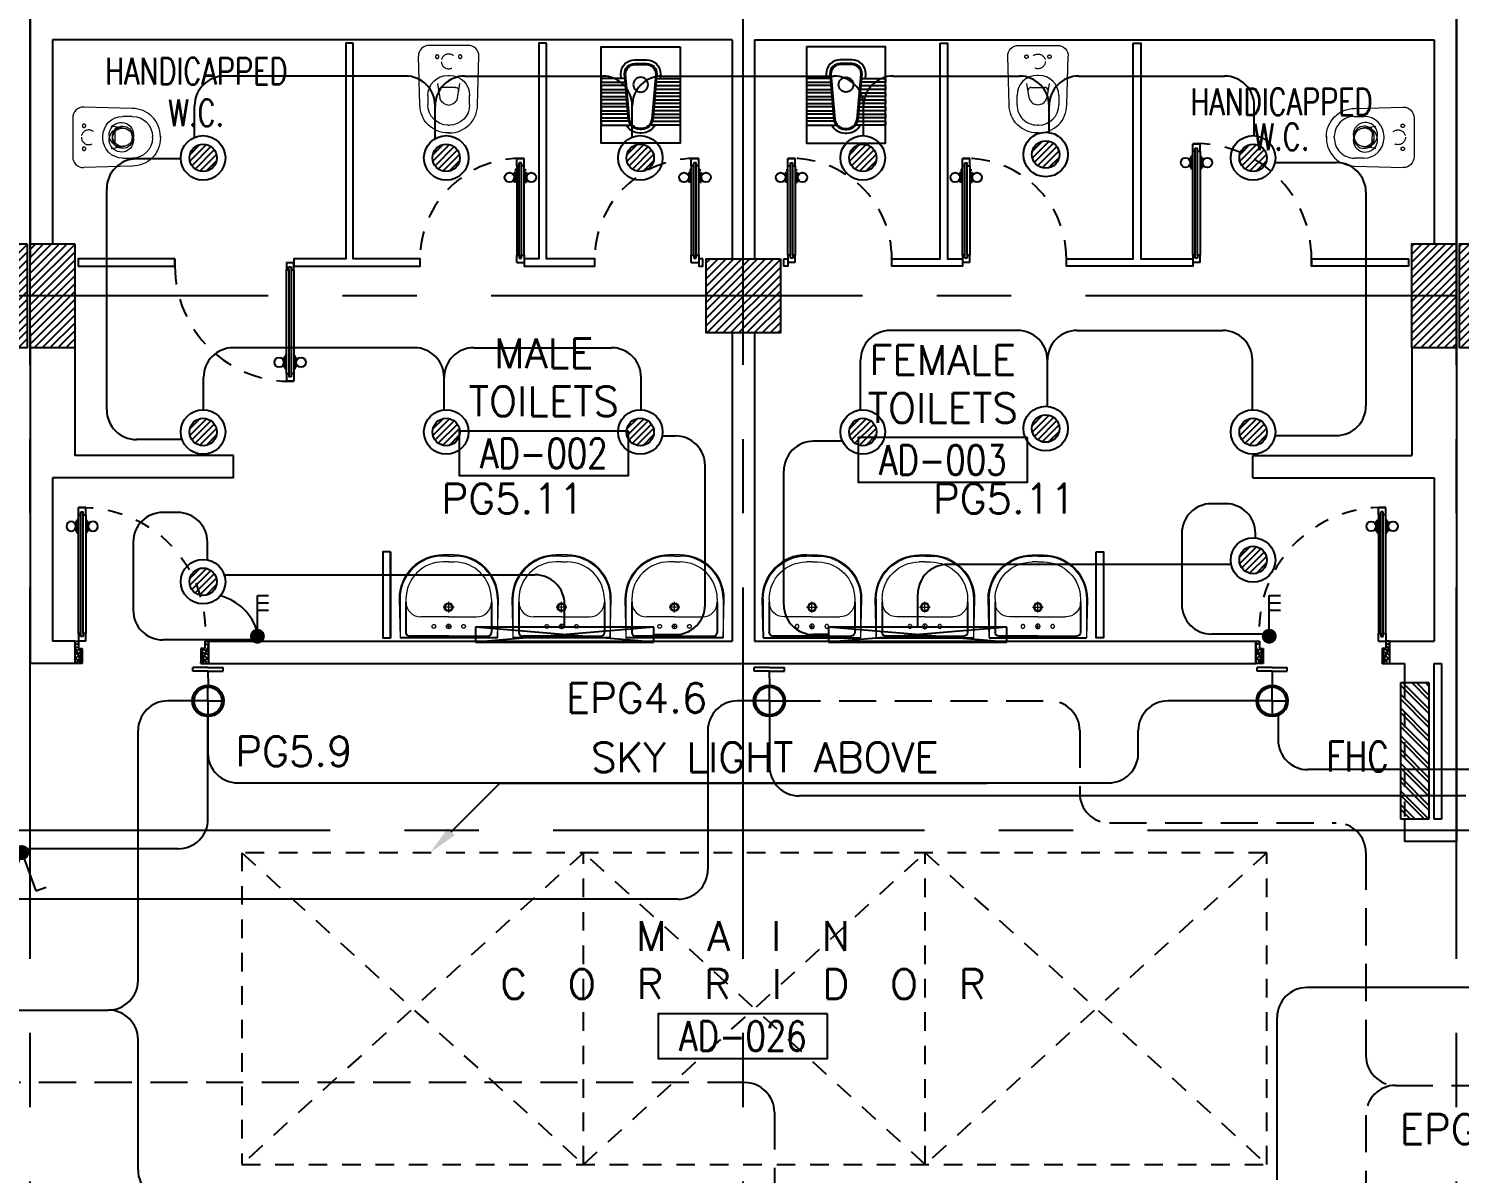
# Model space of a CAD drawing. Extents: x -0.4 to 93, y -13.2 to 77.1.
# Drawn here: x 38.64 to 48.27, y 21.44 to 29.15 of the extents above; entities that cross this region are included whole.
import ezdxf
from ezdxf.enums import TextEntityAlignment as Align

# ---------------------------------------------------------------- set-up
doc = ezdxf.new("R2010")
doc.units = 0
doc.header["$MEASUREMENT"] = 0
for name, pattern in [('CENTERX2', [4, 2.5, -0.5, 0.5, -0.5]), ('DASHED', [0.75, 0.5, -0.25]), ('HIDDEN', [0.375, 0.25, -0.125]), ('HIDDEN2', [0.1875, 0.125, -0.0625])]:
    doc.linetypes.add(name, pattern=pattern)
doc.layers.get('0').update_dxf_attribs({"linetype": 'CONTINUOUS'})
for name, color, linetype in [('A-JEERI', 11, 'CONTINUOUS'), ('AXES', 11, 'CENTERX2'), ('COL', 11, 'CONTINUOUS'), ('DOOR', 11, 'CONTINUOUS'), ('E-CLINE', 2, 'CONTINUOUS'), ('E-HLINE', 2, 'HIDDEN'), ('E-LITE', 4, 'CONTINUOUS'), ('E-SWITCH', 4, 'CONTINUOUS'), ('E-TEXT', 4, 'CONTINUOUS'), ('EJ', 11, 'CONTINUOUS'), ('FHC', 11, 'CONTINUOUS'), ('FIX', 11, 'CONTINUOUS'), ('HAT', 11, 'CONTINUOUS'), ('HIDDEN', 11, 'HIDDEN2'), ('PART', 11, 'CONTINUOUS'), ('RM-BOX', 11, 'CONTINUOUS'), ('RM-IND', 11, 'CONTINUOUS'), ('RM-NAME', 11, 'CONTINUOUS'), ('RM-NO', 11, 'CONTINUOUS'), ('WALL', 11, 'CONTINUOUS')]:
    doc.layers.add(name, color=color, linetype=linetype)
doc.styles.add('ROMANS', font='ROMANS.shx', dxfattribs={"width": 0.6})

# ---------------------------------------------------------------- blocks, each defined once
blk = doc.blocks.new('DOOR90')
at = {"layer": 'DOOR', "color": 7, "linetype": 'ByBlock'}
for p, q in [((-150, 0), (0, 0)), ((-150, 0), (-150, -25)), ((0, -50), (-113.7, 0)), ((0, -50), (-40.1, 0)), ((0, -50), (0, 0)), ((-1000, -25), (-1050, -25)), ((-1050, -75), (-1050, -25)), ((-1050, -25), (-1050, -75)), ((-1000, -75), (-1050, -75)), ((-1000, -42), (-1020, -42)), ((-1020, -42), (-1020, -58)), ((-1000, -58), (-1020, -58)), ((-1000, -25), (-1000, -42)), ((-1000, -58), (-1000, -75)), ((-877.6, -17.8), (-967.6, -17.8)), ((-967.6, -25), (-967.6, -17.8)), ((-967.6, -75), (-967.6, -82.2)), ((-877.6, -82.2), (-967.6, -82.2)), ((-955, -8.8), (-890.2, -8.8)), ((-955, -17.8), (-955, -8.8)), ((-955, -17.8), (-890.2, -17.8)), ((-955, -82.2), (-890.2, -82.2)), ((-955, -82.2), (-955, -91.2)), ((-955, -91.2), (-890.2, -91.2)), ((-890.2, -17.8), (-890.2, -8.8)), ((-890.2, -82.2), (-890.2, -91.2)), ((-877.6, -25), (-877.6, -17.8)), ((-877.6, -75), (-877.6, -82.2)), ((-200, -25), (-150, -25)), ((-200, -42), (-200, -25)), ((-180, -42), (-200, -42)), ((-200, -58), (-180, -58)), ((-200, -75), (-200, -58)), ((-150, -75), (-200, -75)), ((-180, -58), (-180, -42)), ((-150, -25), (-100, -25)), ((-150, -75), (-150, -25)), ((-100, -25), (-100, -50)), ((0, -50), (-100, -36.6)), ((-100, -50), (0, -50)), ((0, -850), (-113.7, -900)), ((-100, -875), (-100, -850)), ((0, -850), (-100, -863.4)), ((-100, -850), (0, -850)), ((0, -850), (-40.1, -900)), ((0, -850), (0, -900)), ((-150, -875), (-100, -875)), ((-150, -900), (-150, -875)), ((-150, -900), (0, -900)), ((0, -900), (-150, -900))]:
    blk.add_line(p, q, dxfattribs=at)
at = {"layer": 'DOOR', "linetype": 'ByBlock'}
for p, q in [((-200, -25), (-1000, -25)), ((-200, -42), (-1000, -42)), ((-200, -58), (-1000, -58)), ((-1000, -75), (-200, -75))]:
    blk.add_line(p, q, dxfattribs=at)
at = {"layer": 'DOOR', "color": 7, "linetype": 'ByBlock'}
for centre in [(-922.6, 23.5), (-922.6, -123.5)]:
    blk.add_circle(centre, 32.4, dxfattribs=at)
for centre, radius, start, end in [((0, -50), 154.4, 161.10529, 166.28577), ((0, -50), 94.4, 148.01819, 180), ((0, -50), 134.4, 158.15985, 169.28002), ((0, -50), 114.4, 154.08384, 167.37743), ((0, -50), 74.4, 137.77643, 180), ((0, -50), 54.4, 113.20738, 180), ((0, -50), 34.4, 90, 180), ((0, -50), 14.4, 90, 180), ((0, -850), 94.4, 180, 211.98181), ((0, -850), 74.4, 180, 222.22357), ((0, -850), 54.4, 180, 246.79262), ((0, -850), 34.4, 180, 270), ((0, -850), 14.4, 180, 270), ((0, -850), 154.4, 193.71423, 198.89471), ((0, -850), 134.4, 190.71998, 201.84015)]:
    blk.add_arc(centre, radius, start, end, dxfattribs=at)
at = {"layer": 'DOOR', "linetype": 'HIDDEN', "ltscale": 0.5}
blk.add_arc((-222.2, -50), 828.2, 178.27012, 275.00304, dxfattribs=at)
blk = doc.blocks.new('WC')
at = {"layer": 'FIX', "lineweight": 20}
for p, q in [((475, 140.8), (538, 140.8)), ((339, 4.8), (339, -4.8)), ((394.8, 75.7), (490.4, 60.1)), ((533.7, 24.2), (539.5, 0)), ((539.5, 0), (533.7, -24.2)), ((674, 4.8), (674, -4.8)), ((490.4, -60.1), (394.8, -75.7)), ((538, -140.8), (475, -140.8)), ((213.2, -203.8), (210, -203.8))]:
    blk.add_line(p, q, dxfattribs=at)
at = {"layer": 'FIX', "linetype": 'Continuous', "lineweight": 20}
blk.add_line((420.1, -47.3), (420.4, 44.6), dxfattribs=at)
at = {"layer": 'FIX', "lineweight": 20}
for points in [[(210, -203.8, -0.414214), (137, -130.8), (137, 0), (137, 130.8, -0.414214), (210, 203.8)], [(727, -4.8), (727, 4.8, 0.414214), (538, 193.8), (210, 203.8)], [(727, 4.8), (727, -4.8, -0.414214), (538, -193.8), (210, -203.8)]]:
    blk.add_lwpolyline(points, format="xyb", dxfattribs=at)
at = {"layer": 'FIX', "linetype": 'HIDDEN2', "lineweight": 20, "ltscale": 0.3}
blk.add_circle((245, 0), 49.8, dxfattribs=at)
at = {"layer": 'FIX', "linetype": 'HIDDEN', "lineweight": 20, "ltscale": 0.05}
for centre in [(213.2, 77.5), (213.2, -77.5)]:
    blk.add_circle(centre, 11.6, dxfattribs=at)
at = {"layer": 'FIX', "lineweight": 20}
for centre, radius, start, end in [((475, 4.8), 136, 90, 180), ((538, 4.8), 136, 360, 90), ((464.4, -17.6), 82, 51.07583, 71.50405), ((473, -6.9), 68.2, 27.15318, 51.07583), ((475, -4.8), 136, 180, 270), ((464.4, 17.6), 82, 288.49595, 308.92417), ((473, 6.9), 68.2, 308.92417, 332.84682), ((538, -4.8), 136, 270, 0)]:
    blk.add_arc(centre, radius, start, end, dxfattribs=at)
at = {"layer": 'FIX', "linetype": 'Continuous', "lineweight": 20}
for centre, start, end in [((442.7, 45.5), 88.38785, 182.33379), ((442.4, -45.6), 177.66621, 271.61215)]:
    blk.add_arc(centre, 22.3, start, end, dxfattribs=at)
blk = doc.blocks.new('*X102')
at = {"color": 0}
for p, q in [((215908.6, 32308.3), (216361.3, 32761)), ((215908.6, 32361.3), (216308.2, 32761)), ((215908.6, 32414.3), (216255.2, 32761)), ((215908.6, 32467.4), (216202.2, 32761)), ((215908.6, 32520.4), (216149.1, 32761)), ((215908.6, 32573.4), (216096.1, 32761)), ((215908.6, 32626.5), (216043.1, 32761)), ((215908.6, 32679.5), (215990, 32761)), ((215908.6, 32732.5), (215937, 32761)), ((215914.3, 32261), (216408.6, 32755.2)), ((215967.3, 32261), (216408.6, 32702.2)), ((216020.4, 32261), (216408.6, 32649.2)), ((216073.4, 32261), (216408.6, 32596.1)), ((216126.4, 32261), (216408.6, 32543.1)), ((216179.5, 32261), (216408.6, 32490.1)), ((216232.5, 32261), (216408.6, 32437)), ((216285.5, 32261), (216408.6, 32384)), ((216338.6, 32261), (216408.6, 32331)), ((216391.6, 32261), (216408.6, 32277.9))]:
    blk.add_line(p, q, dxfattribs=at)
blk = doc.blocks.new('RM1')
at = {"layer": 'RM-BOX'}
blk.add_lwpolyline([(569.9, -200), (-569.9, -200), (-569.9, -500), (569.9, -500)], close=True, dxfattribs=at)
at = {"layer": 'RM-NAME', "style": 'ROMANS'}
for tag, p in [('ROOMNAME1', (0, 323.8)), ('ROOMNAME2', (0, 0))]:
    blk.add_attdef(tag, text='', height=200, dxfattribs=at).set_placement(p, align=Align.MIDDLE)
at = {"layer": 'RM-NO', "style": 'ROMANS', "width": 0.8}
blk.add_attdef('ROOMNO', text='', height=200, dxfattribs=at).set_placement((0, -350), align=Align.MIDDLE)
blk = doc.blocks.new('AWC')
at = {"layer": 'FIX'}
for p, q in [((-725.6, 265), (-725.6, 66.2)), ((-700, 265), (-725.6, 265)), ((-700, 78.8), (-700, 265)), ((-677.7, 265), (-677.7, 82.1)), ((-652.1, 265), (-677.7, 265)), ((-652.1, 84.4), (-652.1, 265)), ((-629.7, 265), (-629.7, 86.4)), ((-604.1, 265), (-629.7, 265)), ((-604.1, 88.8), (-604.1, 265)), ((-581.7, 265), (-581.7, 90.8)), ((-556.1, 265), (-581.7, 265)), ((-556.1, 93.2), (-556.1, 265)), ((-533.8, 265), (-533.8, 95.2)), ((-508.2, 265), (-533.8, 265)), ((-508.2, 97.5), (-508.2, 265)), ((-485.8, 265), (-485.8, 99.6)), ((-460.2, 265), (-485.8, 265)), ((-460.2, 101.9), (-460.2, 265)), ((-437.8, 265), (-437.8, 103.9)), ((-412.2, 265), (-437.8, 265)), ((-412.2, 106.3), (-412.2, 265)), ((-381.8, 108.7), (-687, 81.2)), ((-384, 133.6), (-412.2, 131.1)), ((-824.7, 0), (-824.7, 0)), ((-780.2, 6.5), (-780.2, -6.5)), ((-755.2, 6.5), (-755.2, -6.5)), ((-748.2, 6.5), (-748.2, -6.5)), ((-311.6, -38.7), (-311.6, 38.7)), ((-286.6, -38.7), (-286.6, 38.7)), ((-725.6, -265), (-725.6, -66.2)), ((-700, -78.8), (-700, -265)), ((-687, -81.2), (-381.6, -108.7)), ((-677.7, -265), (-677.7, -82.1)), ((-652.1, -84.4), (-652.1, -265)), ((-629.7, -265), (-629.7, -86.4)), ((-604.1, -88.8), (-604.1, -265)), ((-581.7, -265), (-581.7, -90.8)), ((-556.1, -93.2), (-556.1, -265)), ((-533.8, -265), (-533.8, -95.2)), ((-508.2, -97.5), (-508.2, -265)), ((-485.8, -265), (-485.8, -99.6)), ((-460.2, -101.9), (-460.2, -265)), ((-437.8, -265), (-437.8, -103.9)), ((-412.2, -106.3), (-412.2, -265)), ((-412.2, -131.1), (-383.8, -133.6)), ((-700, -265), (-725.6, -265)), ((-652.1, -265), (-677.7, -265)), ((-604.1, -265), (-629.7, -265)), ((-556.1, -265), (-581.7, -265)), ((-508.2, -265), (-533.8, -265)), ((-460.2, -265), (-485.8, -265)), ((-412.2, -265), (-437.8, -265))]:
    blk.add_line(p, q, dxfattribs=at)
at = {"layer": 'FIX', "color": 32}
for p, q in [((-381.1, 101.7), (-686.3, 74.2)), ((-318.6, -38.7), (-318.6, 38.7)), ((-686.3, -74.2), (-381, -101.7))]:
    blk.add_line(p, q, dxfattribs=at)
at = {"layer": 'FIX'}
blk.add_lwpolyline([(-198, 265), (-848, 265), (-848, -265), (-198, -265)], close=True, dxfattribs=at)
at = {"layer": 'FIX', "color": 32}
blk.add_circle((-453.8, 0), 50, dxfattribs=at)
at = {"layer": 'FIX'}
for centre, radius, start, end in [((-381.6, 38.7), 95, 0, 90.1311), ((-381.6, 38.7), 70, 0, 90.1311), ((-680.2, 6.5), 100, 117.0426, 180), ((-680.2, 6.5), 75, 95.2114, 180), ((-680.2, -6.5), 100, 180, 242.9574), ((-680.2, -6.5), 75, 180, 264.7886), ((-381.6, -38.7), 95, 270, 0), ((-381.6, -38.7), 70, 270, 0)]:
    blk.add_arc(centre, radius, start, end, dxfattribs=at)
at = {"layer": 'FIX', "color": 32}
for centre, radius, start, end in [((-381.6, 38.7), 63, 0, 90.1311), ((-680.2, 6.5), 68, 95.2114, 180), ((-680.2, -6.5), 68, 180, 264.7886), ((-381.6, -38.7), 63, 270, 0)]:
    blk.add_arc(centre, radius, start, end, dxfattribs=at)
blk = doc.blocks.new('C11')
at = {"layer": 'HAT'}
h = blk.add_hatch(dxfattribs=at)
h.set_pattern_fill('ANSI31', color=256, scale=300, style=0)
h.set_pattern_definition([(45, (-383765.23, -62181), (-26.5165043, 26.5165043), [])])
h.paths.add_polyline_path([(-20, 350), (-20, 700), (-320, 700), (-320, 350)])
h.paths.add_polyline_path([(-320, 0), (-20, 0), (-20, 350), (-320, 350)])
h = blk.add_hatch(dxfattribs=at)
h.set_pattern_fill('ANSI31', color=256, scale=300, style=0)
h.set_pattern_definition([(45, (-383445.23, -62181), (-26.5165043, 26.5165043), [])])
h.paths.add_polyline_path([(300, 350), (300, 700), (0, 700), (0, 350)])
h.paths.add_polyline_path([(0, 0), (300, 0), (300, 350), (0, 350)])
at = {"layer": 'COL'}
for points in [[(-20, 700), (-20, 0), (-320, 0), (-320, 700)], [(300, 700), (300, 0), (0, 0), (0, 700)]]:
    blk.add_lwpolyline(points, close=True, dxfattribs=at)
blk = doc.blocks.new('LAV-003')
at = {"layer": 'FIX', "linetype": 'ByBlock'}
blk.add_line((-327.5, -25), (327.5, -25), dxfattribs=at)
at = {"layer": 'FIX', "linetype": 'Continuous', "lineweight": 20}
for p, q in [((-327.5, -285), (-327.5, -25)), ((327.5, -285), (327.5, -25)), ((0, -165), (-187.5, -165)), ((0, -165), (187.5, -165)), ((-287.5, -285), (-287.5, -265)), ((287.5, -285), (287.5, -265)), ((0, -535), (-37.5, -535)), ((0, -575), (-37.5, -575)), ((0, -535), (37.5, -535)), ((0, -575), (37.5, -575))]:
    blk.add_line(p, q, dxfattribs=at)
at = {"layer": 'FIX', "linetype": 'ByBlock', "ltscale": 0.3}
for p, q in [((-287.5, -265), (-287.5, -60)), ((0, -35), (-262.5, -35)), ((0, -35), (262.5, -35)), ((287.5, -265), (287.5, -60))]:
    blk.add_line(p, q, dxfattribs=at)
at = {"layer": 'FIX', "lineweight": 20}
for p, q in [((0, -85.4), (0, -116.5)), ((-15.6, -100.9), (15.5, -100.9))]:
    blk.add_line(p, q, dxfattribs=at)
at = {"layer": 'FIX', "linetype": 'DASHED', "lineweight": 20, "ltscale": 0.04}
for p, q in [((-35.7, -230.5), (36.6, -230.5)), ((0, -193.9), (0, -266.1))]:
    blk.add_line(p, q, dxfattribs=at)
at = {"layer": 'FIX', "linetype": 'Continuous', "lineweight": 20}
blk.add_lwpolyline([(294.8, -25), (0, -25), (-327.5, -25), (-334.5, -285, 0.414214), (-37.5, -582), (0, -582), (37.5, -582, 0.414214), (334.5, -285), (327.5, -25), (0, -25)], format="xyb", dxfattribs=at)
at = {"layer": 'FIX', "linetype": 'HIDDEN', "lineweight": 20, "ltscale": 0.05}
for centre in [(-100, -100.9), (100, -100.9)]:
    blk.add_circle(centre, 12.4, dxfattribs=at)
at = {"layer": 'FIX', "lineweight": 20}
for centre, radius in [((0, -100.9), 15.5), ((0.5, -230), 29.5), ((0.5, -230), 22.5)]:
    blk.add_circle(centre, radius, dxfattribs=at)
at = {"layer": 'FIX', "linetype": 'ByBlock', "ltscale": 0.3}
for centre, start, end in [((-262.5, -60), 90, 180), ((262.5, -60), 0, 90)]:
    blk.add_arc(centre, 25, start, end, dxfattribs=at)
at = {"layer": 'FIX', "linetype": 'Continuous', "lineweight": 20}
for centre, radius, start, end in [((-187.5, -265), 100, 90, 180), ((187.5, -265), 100, 0, 90), ((-37.5, -285), 290, 180, 270), ((-37.5, -285), 250, 180, 270), ((37.5, -285), 290, 270, 0), ((37.5, -285), 250, 270, 0)]:
    blk.add_arc(centre, radius, start, end, dxfattribs=at)
blk = doc.blocks.new('*X62')
at = {"color": 0}
for p, q in [((21548.527, 18540.142), (21548.801, 18540.415)), ((21548.529, 18539.966), (21548.977, 18540.414)), ((21548.584, 18539.845), (21549.098, 18540.359)), ((21548.672, 18539.756), (21549.187, 18540.271)), ((21548.793, 18539.7), (21549.243, 18540.15)), ((21548.966, 18539.696), (21549.246, 18539.977))]:
    blk.add_line(p, q, dxfattribs=at)
blk = doc.blocks.new('SPOT')
at = {"layer": 'E-LITE'}
for radius in [0.6, 0.369]:
    blk.add_circle((0, 0), radius, dxfattribs=at)
at = {"layer": 'E-LITE', "color": 8}
blk.add_blockref('*X62', (-21548.886, -18540.056), dxfattribs=at)
blk = doc.blocks.new('3G1W')
for p, q in [((0, 0), (0.55, 0)), ((0.35, 0), (0.35, -0.15)), ((0.45, 0), (0.45, -0.15)), ((0.55, 0), (0.55, -0.15))]:
    blk.add_line(p, q)
at = {"const_width": 0.1}
blk.add_lwpolyline([(-0.05, 0, 1), (0.05, 0, 1)], format="xyb", close=True, dxfattribs=at)
blk = doc.blocks.new('MR14')
at = {"layer": 'E-LITE'}
for p, q in [((-600, 100), (-600, 0)), ((600, 0), (600, 100)), ((-600, 0), (600, 0))]:
    blk.add_line(p, q, dxfattribs=at)
at = {"layer": 'E-LITE', "color": 8}
for p, q in [((600, 100), (-600, 0)), ((600, 0), (-600, 100))]:
    blk.add_line(p, q, dxfattribs=at)
at = {"layer": 'E-LITE', "color": 3}
blk.add_line((600, 100), (-600, 100), dxfattribs=at)
blk = doc.blocks.new('GLOP')
at = {"layer": 'E-LITE', "color": 8}
for q in [(-187, 0), (0, 187), (187, 0), (0, -187)]:
    blk.add_line((0, 0), q, dxfattribs=at)
at = {"layer": 'E-LITE'}
blk.add_circle((0, 0), 212, dxfattribs=at)
at = {"layer": 'E-LITE', "color": 8}
blk.add_circle((0, 0), 187, dxfattribs=at)
blk = doc.blocks.new('DEC')
at = {"layer": 'E-CLINE', "color": 8}
for p, q in [((-25, 101.8), (0, 101.8)), ((-25, -101.8), (0, -101.8))]:
    blk.add_line(p, q, dxfattribs=at)
at = {"layer": 'E-LITE', "color": 8}
for q in [(-25, 101.8), (-25, -101.8)]:
    blk.add_line((-25, 0), q, dxfattribs=at)
at = {"layer": 'E-LITE'}
for p, q in [((0, 0), (0, 101.8)), ((0, 0), (0, -101.8)), ((-119.5, -2.5), (-25, -1.3))]:
    blk.add_line(p, q, dxfattribs=at)
at = {"layer": 'E-LITE', "xscale": 0.5, "yscale": 0.5, "zscale": 0.5}
blk.add_blockref('GLOP', (-225.4, 0), dxfattribs=at)
blk = doc.blocks.new('1G2W')
for p, q in [((0.517, 0.188), (0.466, 0.329)), ((0, 0), (0.517, 0.188)), ((0, 0), (0.517, -0.188)), ((0.517, -0.188), (0.466, -0.329))]:
    blk.add_line(p, q)
at = {"const_width": 0.1}
blk.add_lwpolyline([(-0.05, 0, 1), (0.05, 0, 1)], format="xyb", close=True, dxfattribs=at)

msp = doc.modelspace()

# ---------------------------------------------------------------- hatches: boundary and pattern name
at = {"layer": 'FHC', "linetype": 'ByBlock', "ltscale": 0.3}
h = msp.add_hatch(dxfattribs=at)
h.set_pattern_fill('ANSI32', color=11, scale=175, angle=90, style=0)
h.set_pattern_definition([(135, (79.11555, -208.37118), (-0.046403882, -0.046403882), []), (135, (79.11555, -208.340244), (-0.046403882, -0.046403882), [])])
h.paths.add_polyline_path([(48.0645, 24.745), (47.8745, 24.745), (47.8745, 23.825), (48.0645, 23.825)])
h.paths.add_polyline_path([(48.4857, 23.6124), (48.0648, 23.6124), (48.0648, 23.8749), (48.4857, 23.8749)], flags=9)

# ---------------------------------------------------------------- linework, layer by layer
at = {"layer": 'AXES'}
for p, q in [((43.4495, -1.1143), (43.4495, 76.4248)), ((38.6495, -1.1143), (38.6495, 76.0748)), ((48.2495, -1.1143), (48.2495, 76.0748)), ((92.2523, 27.35), (22.4295, 27.35)), ((80.6695, 23.75), (6.2095, 23.75))]:
    msp.add_line(p, q, dxfattribs=at)
at = {"layer": 'COL'}
msp.add_lwpolyline([(43.6995, 27.6), (43.6995, 27.1), (43.1995, 27.1), (43.1995, 27.6)], close=True, dxfattribs=at)
at = {"layer": 'DOOR', "linetype": 'ByBlock'}
for p, q in [((46.4745, 28.375), (46.5245, 28.375)), ((46.5245, 28.375), (46.4745, 28.375)), ((46.4745, 28.325), (46.4745, 28.375)), ((46.4745, 27.625), (46.4745, 28.325)), ((46.4745, 28.325), (46.4915, 28.325)), ((46.4915, 28.345), (46.5075, 28.345)), ((46.4915, 28.325), (46.4915, 28.345)), ((46.4915, 27.625), (46.4915, 28.325)), ((46.5075, 28.325), (46.5075, 28.345)), ((46.5075, 27.625), (46.5075, 28.325)), ((46.5075, 28.325), (46.5245, 28.325)), ((46.5245, 28.325), (46.5245, 28.375)), ((46.5245, 28.325), (46.5245, 27.625)), ((41.9745, 28.275), (41.9245, 28.275)), ((41.9245, 28.275), (41.9745, 28.275)), ((41.9245, 28.225), (41.9245, 28.275)), ((41.9245, 28.225), (41.9245, 27.625)), ((41.9415, 28.225), (41.9245, 28.225)), ((41.9575, 28.245), (41.9415, 28.245)), ((41.9415, 28.225), (41.9415, 28.245)), ((41.9415, 27.625), (41.9415, 28.225)), ((41.9575, 28.225), (41.9575, 28.245)), ((41.9745, 28.225), (41.9575, 28.225)), ((41.9575, 27.625), (41.9575, 28.225)), ((41.9745, 28.225), (41.9745, 28.275)), ((41.9745, 27.625), (41.9745, 28.225)), ((43.1495, 28.275), (43.0995, 28.275)), ((43.0995, 28.275), (43.1495, 28.275)), ((43.0995, 28.225), (43.0995, 28.275)), ((43.0995, 28.225), (43.0995, 27.625)), ((43.1165, 28.225), (43.0995, 28.225)), ((43.1325, 28.245), (43.1165, 28.245)), ((43.1165, 28.225), (43.1165, 28.245)), ((43.1165, 27.625), (43.1165, 28.225)), ((43.1325, 28.225), (43.1325, 28.245)), ((43.1495, 28.225), (43.1325, 28.225)), ((43.1325, 27.625), (43.1325, 28.225)), ((43.1495, 28.225), (43.1495, 28.275)), ((43.1495, 27.625), (43.1495, 28.225)), ((43.7495, 28.275), (43.7995, 28.275)), ((43.7995, 28.275), (43.7495, 28.275)), ((43.7495, 28.225), (43.7495, 28.275)), ((43.7495, 27.625), (43.7495, 28.225)), ((43.7495, 28.225), (43.7665, 28.225)), ((43.7665, 28.245), (43.7825, 28.245)), ((43.7665, 28.225), (43.7665, 28.245)), ((43.7665, 27.625), (43.7665, 28.225)), ((43.7825, 28.225), (43.7825, 28.245)), ((43.7825, 27.625), (43.7825, 28.225)), ((43.7825, 28.225), (43.7995, 28.225)), ((43.7995, 28.225), (43.7995, 28.275)), ((43.7995, 28.225), (43.7995, 27.625)), ((44.9245, 28.275), (44.9745, 28.275)), ((44.9745, 28.275), (44.9245, 28.275)), ((44.9245, 28.225), (44.9245, 28.275)), ((44.9245, 27.625), (44.9245, 28.225)), ((44.9245, 28.225), (44.9415, 28.225)), ((44.9415, 28.245), (44.9575, 28.245)), ((44.9415, 28.225), (44.9415, 28.245)), ((44.9415, 27.625), (44.9415, 28.225)), ((44.9575, 28.225), (44.9575, 28.245)), ((44.9575, 27.625), (44.9575, 28.225)), ((44.9575, 28.225), (44.9745, 28.225)), ((44.9745, 28.225), (44.9745, 28.275)), ((44.9745, 28.225), (44.9745, 27.625)), ((46.4673, 28.28), (46.4583, 28.28)), ((46.4583, 28.28), (46.4583, 28.2152)), ((46.4745, 28.2926), (46.4673, 28.2926)), ((46.4673, 28.2026), (46.4673, 28.2926)), ((46.4673, 28.28), (46.4673, 28.2152)), ((46.5245, 28.2926), (46.5317, 28.2926)), ((46.5317, 28.2026), (46.5317, 28.2926)), ((46.5317, 28.28), (46.5407, 28.28)), ((46.5317, 28.28), (46.5317, 28.2152)), ((46.5407, 28.28), (46.5407, 28.2152)), ((41.9173, 28.18), (41.9083, 28.18)), ((41.9083, 28.18), (41.9083, 28.1152)), ((41.9173, 28.2026), (41.9173, 28.1926)), ((41.9245, 28.2026), (41.9173, 28.2026)), ((41.9245, 28.1926), (41.9173, 28.1926)), ((41.9173, 28.18), (41.9173, 28.1152)), ((41.9745, 28.2026), (41.9817, 28.2026)), ((41.9745, 28.1926), (41.9817, 28.1926)), ((41.9817, 28.2026), (41.9817, 28.1926)), ((41.9817, 28.18), (41.9907, 28.18)), ((41.9817, 28.18), (41.9817, 28.1152)), ((41.9907, 28.18), (41.9907, 28.1152)), ((43.0923, 28.18), (43.0833, 28.18)), ((43.0833, 28.18), (43.0833, 28.1152)), ((43.0923, 28.2026), (43.0923, 28.1926)), ((43.0995, 28.2026), (43.0923, 28.2026)), ((43.0995, 28.1926), (43.0923, 28.1926)), ((43.0923, 28.18), (43.0923, 28.1152)), ((43.1495, 28.2026), (43.1567, 28.2026)), ((43.1495, 28.1926), (43.1567, 28.1926)), ((43.1567, 28.2026), (43.1567, 28.1926)), ((43.1567, 28.18), (43.1657, 28.18)), ((43.1567, 28.18), (43.1567, 28.1152)), ((43.1657, 28.18), (43.1657, 28.1152)), ((43.7423, 28.18), (43.7333, 28.18)), ((43.7333, 28.18), (43.7333, 28.1152)), ((43.7423, 28.2026), (43.7423, 28.1926)), ((43.7495, 28.2026), (43.7423, 28.2026)), ((43.7495, 28.1926), (43.7423, 28.1926)), ((43.7423, 28.18), (43.7423, 28.1152)), ((43.7995, 28.2026), (43.8067, 28.2026)), ((43.7995, 28.1926), (43.8067, 28.1926)), ((43.8067, 28.2026), (43.8067, 28.1926)), ((43.8067, 28.18), (43.8157, 28.18)), ((43.8067, 28.18), (43.8067, 28.1152)), ((43.8157, 28.18), (43.8157, 28.1152)), ((44.9173, 28.18), (44.9083, 28.18)), ((44.9083, 28.18), (44.9083, 28.1152)), ((44.9173, 28.2026), (44.9173, 28.1926)), ((44.9245, 28.2026), (44.9173, 28.2026)), ((44.9245, 28.1926), (44.9173, 28.1926)), ((44.9173, 28.18), (44.9173, 28.1152)), ((44.9745, 28.2026), (44.9817, 28.2026)), ((44.9745, 28.1926), (44.9817, 28.1926)), ((44.9817, 28.2026), (44.9817, 28.1926)), ((44.9817, 28.18), (44.9907, 28.18)), ((44.9817, 28.18), (44.9817, 28.1152)), ((44.9907, 28.18), (44.9907, 28.1152)), ((46.4673, 28.2152), (46.4583, 28.2152)), ((46.4745, 28.2026), (46.4673, 28.2026)), ((46.5245, 28.2026), (46.5317, 28.2026)), ((46.5317, 28.2152), (46.5407, 28.2152)), ((41.9173, 28.1152), (41.9083, 28.1152)), ((41.9817, 28.1152), (41.9907, 28.1152)), ((43.0923, 28.1152), (43.0833, 28.1152)), ((43.1567, 28.1152), (43.1657, 28.1152)), ((43.7423, 28.1152), (43.7333, 28.1152)), ((43.8067, 28.1152), (43.8157, 28.1152)), ((44.9173, 28.1152), (44.9083, 28.1152)), ((44.9817, 28.1152), (44.9907, 28.1152)), ((40.3745, 27.575), (40.3745, 27.525)), ((40.3745, 27.575), (40.4245, 27.575)), ((40.3915, 27.525), (40.3915, 27.545)), ((40.3915, 27.545), (40.4075, 27.545)), ((40.4075, 27.545), (40.4075, 27.525)), ((40.4245, 27.525), (40.4245, 27.575)), ((41.9245, 27.575), (41.9245, 27.625)), ((41.9245, 27.625), (41.9415, 27.625)), ((41.9245, 27.575), (41.9745, 27.575)), ((41.9415, 27.625), (41.9415, 27.605)), ((41.9415, 27.605), (41.9575, 27.605)), ((41.9575, 27.605), (41.9575, 27.625)), ((41.9575, 27.625), (41.9745, 27.625)), ((41.9745, 27.625), (41.9745, 27.575)), ((43.0995, 27.575), (43.0995, 27.625)), ((43.0995, 27.625), (43.1165, 27.625)), ((43.0995, 27.575), (43.1495, 27.575)), ((43.1165, 27.625), (43.1165, 27.605)), ((43.1165, 27.605), (43.1325, 27.605)), ((43.1325, 27.605), (43.1325, 27.625)), ((43.1325, 27.625), (43.1495, 27.625)), ((43.1495, 27.625), (43.1495, 27.575)), ((43.7495, 27.625), (43.7495, 27.575)), ((43.7665, 27.625), (43.7495, 27.625)), ((43.7995, 27.575), (43.7495, 27.575)), ((43.7665, 27.605), (43.7665, 27.625)), ((43.7825, 27.605), (43.7665, 27.605)), ((43.7825, 27.625), (43.7825, 27.605)), ((43.7995, 27.625), (43.7825, 27.625)), ((43.7995, 27.575), (43.7995, 27.625)), ((44.9245, 27.625), (44.9245, 27.575)), ((44.9415, 27.625), (44.9245, 27.625)), ((44.9745, 27.575), (44.9245, 27.575)), ((44.9415, 27.605), (44.9415, 27.625)), ((44.9575, 27.605), (44.9415, 27.605)), ((44.9575, 27.625), (44.9575, 27.605)), ((44.9745, 27.625), (44.9575, 27.625)), ((44.9745, 27.575), (44.9745, 27.625)), ((46.4745, 27.625), (46.4745, 27.575)), ((46.4915, 27.625), (46.4745, 27.625)), ((46.5245, 27.575), (46.4745, 27.575)), ((46.4915, 27.605), (46.4915, 27.625)), ((46.5075, 27.605), (46.4915, 27.605)), ((46.5075, 27.625), (46.5075, 27.605)), ((46.5245, 27.625), (46.5075, 27.625)), ((46.5245, 27.575), (46.5245, 27.625)), ((40.3745, 27.525), (40.3915, 27.525)), ((40.3745, 26.825), (40.3745, 27.525)), ((40.3915, 27.525), (40.3915, 26.825)), ((40.4075, 27.525), (40.4245, 27.525)), ((40.4075, 27.525), (40.4075, 26.825)), ((40.4245, 27.525), (40.4245, 26.825)), ((40.3673, 26.9348), (40.3583, 26.9348)), ((40.3583, 26.87), (40.3583, 26.9348)), ((40.3673, 26.87), (40.3583, 26.87)), ((40.3745, 26.9474), (40.3673, 26.9474)), ((40.3673, 26.9474), (40.3673, 26.8574)), ((40.3673, 26.87), (40.3673, 26.9348)), ((40.4245, 26.9474), (40.4317, 26.9474)), ((40.4317, 26.9474), (40.4317, 26.8574)), ((40.4317, 26.9348), (40.4407, 26.9348)), ((40.4317, 26.87), (40.4317, 26.9348)), ((40.4317, 26.87), (40.4407, 26.87)), ((40.4407, 26.87), (40.4407, 26.9348)), ((40.3745, 26.8574), (40.3673, 26.8574)), ((40.3915, 26.825), (40.3745, 26.825)), ((40.3745, 26.825), (40.3745, 26.775)), ((40.4245, 26.775), (40.3745, 26.775)), ((40.3745, 26.775), (40.4245, 26.775)), ((40.3915, 26.825), (40.3915, 26.805)), ((40.4075, 26.805), (40.3915, 26.805)), ((40.4245, 26.825), (40.4075, 26.825)), ((40.4075, 26.825), (40.4075, 26.805)), ((40.4245, 26.8574), (40.4317, 26.8574)), ((40.4245, 26.825), (40.4245, 26.775))]:
    msp.add_line(p, q, dxfattribs=at)
for centre in [(46.426, 28.2476), (46.5731, 28.2476), (41.876, 28.1476), (42.0231, 28.1476), (43.051, 28.1476), (43.1981, 28.1476), (43.701, 28.1476), (43.8481, 28.1476), (44.876, 28.1476), (45.0231, 28.1476), (40.326, 26.9024), (40.4731, 26.9024)]:
    msp.add_circle(centre, 0.0324, dxfattribs=at)
at = {"layer": 'DOOR', "linetype": 'HIDDEN', "ltscale": 0.5}
for centre, radius, start, end in [((46.4995, 27.6004), 0.775, 359.97019, 91.84857), ((41.9495, 27.6005), 0.675, 87.87745, 180.03923), ((43.1245, 27.6005), 0.675, 87.87745, 180.03923), ((43.7745, 27.6005), 0.675, 359.96077, 92.12255), ((44.9495, 27.6005), 0.675, 359.96077, 92.12255), ((40.3995, 27.5496), 0.775, 179.97019, 271.84857)]:
    msp.add_arc(centre, radius, start, end, dxfattribs=at)
at = {"layer": 'E-CLINE', "color": 4}
for p, q in [((41.1758, 28.8307), (39.9568, 28.8307)), ((41.5758, 28.8307), (42.5022, 28.8307)), ((42.9022, 28.8307), (44.0595, 28.8307)), ((44.4595, 28.8307), (45.308, 28.8307)), ((45.708, 28.8307), (46.6891, 28.8307)), ((39.7568, 28.4128), (39.7568, 28.6307)), ((41.3758, 28.4122), (41.3758, 28.6307)), ((42.7022, 28.4128), (42.7022, 28.6307)), ((44.2595, 28.429), (44.2595, 28.6307)), ((45.508, 28.4503), (45.508, 28.6307)), ((46.8891, 28.4289), (46.8891, 28.6307)), ((39.6642, 28.2719), (39.3651, 28.2719)), ((47.0277, 28.2476), (47.4407, 28.2476)), ((39.1651, 26.5824), (39.1651, 28.0719)), ((47.6407, 28.0476), (47.6407, 26.609)), ((45.2966, 27.1169), (44.439, 27.1169)), ((45.6966, 27.1169), (46.6767, 27.1169)), ((41.2359, 27.001), (40.0169, 27.001)), ((41.6359, 27.001), (42.5623, 27.001)), ((44.239, 26.5824), (44.239, 26.9169)), ((45.4966, 26.6056), (45.4966, 26.9169)), ((46.8767, 26.5831), (46.8767, 26.9169)), ((39.8169, 26.5831), (39.8169, 26.801)), ((41.4359, 26.5825), (41.4359, 26.801)), ((42.7623, 26.5831), (42.7623, 26.801)), ((42.9042, 26.4069), (42.9923, 26.4069)), ((47.029, 26.409), (47.4407, 26.409)), ((39.6729, 26.3824), (39.3651, 26.3824)), ((44.118, 26.3706), (43.9226, 26.3706)), ((43.1923, 25.2684), (43.1923, 26.2069)), ((43.7226, 25.2684), (43.7226, 26.1706)), ((46.7341, 25.5409), (44.8244, 25.5409)), ((39.9565, 25.4717), (42.0474, 25.4717)), ((44.6244, 25.1184), (44.6244, 25.3409)), ((42.2474, 25.1184), (42.2474, 25.2717)), ((42.8474, 25.0684), (42.9923, 25.0684)), ((44.0244, 25.0684), (43.9226, 25.0684)), ((39.741, 24.6221), (39.5761, 24.6221)), ((43.5197, 24.6221), (43.4111, 24.6221)), ((46.9161, 24.6221), (46.3084, 24.6221)), ((39.8469, 24.5287), (39.8469, 24.2702)), ((39.8469, 23.826), (39.8469, 24.5287)), ((39.3761, 22.7404), (39.3761, 24.4221)), ((43.2111, 24.4221), (43.2111, 23.4869)), ((46.1084, 24.2702), (46.1084, 24.4221)), ((40.0469, 24.0702), (45.9084, 24.0702)), ((39.6469, 23.6261), (38.5695, 23.6261)), ((38.6495, 23.6261), (38.6295, 23.6261)), ((43.0111, 23.2869), (38.2174, 23.2869)), ((49.1919, 22.6912), (47.2428, 22.6912)), ((37.7833, 22.5404), (39.1761, 22.5404)), ((47.0428, 21.397), (47.0428, 22.4912)), ((39.3761, 21.4621), (39.3761, 22.3404))]:
    msp.add_line(p, q, dxfattribs=at)
for centre, radius, start, end in [((39.9568, 28.6307), 0.2, 90, 180), ((41.1758, 28.6307), 0.2, 0, 90), ((41.5758, 28.6307), 0.2, 90, 180), ((42.5022, 28.6307), 0.2, 0, 90), ((42.9022, 28.6307), 0.2, 90, 180), ((44.0595, 28.6307), 0.2, 0, 90), ((44.4595, 28.6307), 0.2, 90, 180), ((45.308, 28.6307), 0.2, 0, 90), ((45.708, 28.6307), 0.2, 90, 180), ((46.6891, 28.6307), 0.2, 0, 90), ((39.3651, 28.0719), 0.2, 90, 180), ((47.4407, 28.0476), 0.2, 0, 90), ((44.439, 26.9169), 0.2, 90, 180), ((45.2966, 26.9169), 0.2, 0, 90), ((45.6966, 26.9169), 0.2, 90, 180), ((46.6767, 26.9169), 0.2, 0, 90), ((40.0169, 26.801), 0.2, 90, 180), ((41.2359, 26.801), 0.2, 0, 90), ((41.6359, 26.801), 0.2, 90, 180), ((42.5623, 26.801), 0.2, 0, 90), ((39.3651, 26.5824), 0.2, 180, 270), ((47.4407, 26.609), 0.2, 270, 0), ((42.9923, 26.2069), 0.2, 0, 90), ((43.9226, 26.1706), 0.2, 90, 180), ((44.8244, 25.3409), 0.2, 90, 180), ((42.0474, 25.2717), 0.2, 0, 90), ((39.8417, 24.991), 0.3502, 15.20282, 75.35979), ((42.9923, 25.2684), 0.2, 270, 0), ((43.9226, 25.2684), 0.2, 180, 270), ((39.5761, 24.4221), 0.2, 90, 180), ((43.4111, 24.4221), 0.2, 90, 180), ((46.3084, 24.4221), 0.2, 90, 180), ((40.0469, 24.2702), 0.2, 180, 270), ((45.9084, 24.2702), 0.2, 270, 0), ((39.6469, 23.8261), 0.2, 270, 0.00003), ((43.0111, 23.4869), 0.2, 270, 0), ((39.1761, 22.7404), 0.2, 270, 0), ((47.2428, 22.4912), 0.2, 90, 180), ((39.1761, 22.3404), 0.2, 0, 90), ((39.5761, 21.4621), 0.2, 180, 270)]:
    msp.add_arc(centre, radius, start, end, dxfattribs=at)
at = {"layer": 'E-HLINE', "color": 4}
for p, q in [((43.719, 24.6221), (45.514, 24.6221)), ((45.714, 24.4221), (45.714, 24.0003)), ((45.914, 23.8003), (47.4405, 23.8003)), ((47.6405, 23.6003), (47.6405, 22.233)), ((43.4589, 22.0518), (35.2833, 22.0518)), ((47.8405, 22.033), (54.1022, 22.033)), ((43.6589, 21.8518), (43.6589, 20.8063)), ((47.6405, 21.833), (47.6405, 21.157))]:
    msp.add_line(p, q, dxfattribs=at)
for centre, start, end in [((45.514, 24.4221), 0, 90), ((45.914, 24.0003), 180, 270), ((47.4405, 23.6003), 0, 90), ((47.4405, 23.6003), 0, 90), ((47.8405, 22.233), 180, 270), ((47.8405, 21.833), 90, 180)]:
    msp.add_arc(centre, 0.2, start, end, dxfattribs=at)
at = {"layer": 'E-SWITCH', "color": 4}
for p, q in [((46.697, 25.9504), (46.6012, 25.9504)), ((39.6428, 25.8917), (39.5434, 25.8917)), ((46.4012, 25.7504), (46.4012, 25.2721)), ((46.897, 25.7202), (46.897, 25.7504)), ((39.3434, 25.6917), (39.3434, 25.2328)), ((39.8428, 25.572), (39.8428, 25.6917)), ((47.0102, 25.0721), (46.6012, 25.0721)), ((40.1796, 25.0328), (39.5434, 25.0328)), ((43.6256, 24.5287), (43.6256, 24.1827)), ((47.0495, 24.524), (47.0495, 24.3593)), ((48.6912, 24.1593), (47.2495, 24.1593)), ((48.3126, 23.9827), (43.8256, 23.9827))]:
    msp.add_line(p, q, dxfattribs=at)
for centre, start, end in [((46.6012, 25.7504), 90, 180), ((46.697, 25.7504), 0, 90), ((39.5434, 25.6917), 90, 180), ((39.6428, 25.6917), 0, 90), ((39.5434, 25.2328), 180, 270), ((46.6012, 25.2721), 180, 270), ((47.2495, 24.3593), 180, 270), ((43.8256, 24.1827), 180, 270), ((43.4589, 21.8518), 0, 90)]:
    msp.add_arc(centre, 0.2, start, end, dxfattribs=at)
at = {"layer": 'FHC', "linetype": 'ByBlock', "ltscale": 0.3}
for p, q in [((47.8745, 23.825), (47.8745, 24.745)), ((47.8745, 24.745), (48.0645, 24.745)), ((48.0645, 24.745), (48.0645, 23.825)), ((48.0645, 23.825), (47.8745, 23.825))]:
    msp.add_line(p, q, dxfattribs=at)
at = {"layer": 'FHC', "color": 250, "linetype": 'HIDDEN', "ltscale": 0.25}
msp.add_line((47.8995, 24.744), (47.8995, 23.8262), dxfattribs=at)
at = {"layer": 'FIX', "color": 32, "linetype": 'ByBlock', "ltscale": 0.3}
msp.add_line((43.5775, 25.308), (43.5845, 25.048), dxfattribs=at)
msp.add_arc((43.8745, 25.308), 0.297, 90, 180, dxfattribs=at)
at = {"layer": 'HIDDEN'}
for p, q in [((46.9745, 23.6), (40.0745, 23.6)), ((40.0745, 23.6), (40.0745, 21.5)), ((42.3745, 23.6), (40.0745, 21.5)), ((40.0745, 23.6), (42.3745, 21.5)), ((44.6745, 21.5), (42.3745, 23.6)), ((42.3745, 21.5), (44.6745, 23.6)), ((42.3745, 21.5), (42.3745, 23.6)), ((42.3745, 21.5), (42.3745, 23.6)), ((46.9745, 23.6), (44.6745, 21.5)), ((44.6745, 23.6), (46.9745, 21.5)), ((44.6745, 21.5), (44.6745, 23.6)), ((44.6745, 21.5), (44.6745, 23.6)), ((46.9745, 21.5), (46.9745, 23.6)), ((40.0745, 21.5), (46.9745, 21.5))]:
    msp.add_line(p, q, dxfattribs=at)
at = {"layer": 'PART'}
for p, q in [((39.6245, 27.6001), (39.6245, 27.5501)), ((43.1495, 27.6), (43.1495, 27.55)), ((43.1495, 27.6), (43.1495, 27.55)), ((43.7495, 27.6), (43.7495, 27.55)), ((47.2745, 27.6001), (47.2745, 27.5501)), ((41.0745, 25.625), (41.0245, 25.625)), ((41.0245, 25.625), (41.0245, 25.048)), ((41.0745, 25.625), (41.0245, 25.625)), ((41.0745, 25.625), (41.0745, 25.048)), ((45.8245, 25.625), (45.8745, 25.625))]:
    msp.add_line(p, q, dxfattribs=at)
for points in [[(40.8245, 29.052), (40.7745, 29.052), (40.7745, 27.6), (40.4245, 27.6), (40.4245, 27.55), (41.2745, 27.55), (41.2745, 27.6), (40.8245, 27.6), (40.8245, 29.052)], [(42.1245, 29.052), (42.0745, 29.052), (42.0745, 27.6), (41.9745, 27.6), (41.9745, 27.55), (42.4495, 27.55), (42.4495, 27.6), (42.1245, 27.6), (42.1245, 29.052)], [(44.7745, 29.052), (44.8245, 29.052), (44.8245, 27.6), (44.9245, 27.6), (44.9245, 27.55), (44.4495, 27.55), (44.4495, 27.6), (44.7745, 27.6), (44.7745, 29.052)], [(46.0745, 29.052), (46.1245, 29.052), (46.1245, 27.6), (46.4745, 27.6), (46.4745, 27.55), (45.6245, 27.55), (45.6245, 27.6), (46.0745, 27.6), (46.0745, 29.052)], [(39.6245, 27.6), (38.9725, 27.6), (38.9725, 27.55), (39.6245, 27.55)], [(43.1765, 27.6), (43.1495, 27.6), (43.1495, 27.55), (43.1765, 27.55)], [(43.7225, 27.6), (43.7495, 27.6), (43.7495, 27.55), (43.7225, 27.55)], [(47.2745, 27.6), (47.9265, 27.6), (47.9265, 27.55), (47.2745, 27.55)], [(41.0745, 25.625), (41.0245, 25.625), (41.0245, 25.048), (41.0745, 25.048)], [(45.8245, 25.625), (45.8745, 25.625), (45.8745, 25.048), (45.8245, 25.048)]]:
    msp.add_lwpolyline(points, close=True, dxfattribs=at)
at = {"layer": 'RM-IND'}
for p, q in [((41.4836, 23.7411), (41.812, 24.0679)), ((41.812, 24.0679), (42.325, 24.0679)), ((42.325, 24.0679), (45.0917, 24.0679))]:
    msp.add_line(p, q, dxfattribs=at)
msp.add_solid([(41.5071, 23.7174), (41.4601, 23.7647), (41.3418, 23.6)], dxfattribs=at)
at = {"layer": 'WALL'}
for p, q in [((38.6495, 34.92), (38.6495, 27.6)), ((48.2495, 33.05), (48.2495, 27.6)), ((43.3745, 29.075), (38.7995, 29.075)), ((38.7995, 29.075), (38.7995, 27.7)), ((43.3745, 29.075), (43.3745, 27.6)), ((43.5245, 29.075), (48.0995, 29.075)), ((43.5245, 29.075), (43.5245, 27.6)), ((48.0995, 29.075), (48.0995, 27.7)), ((38.6495, 27.1), (38.6495, 24.875)), ((43.3745, 27.1), (43.3745, 25.025)), ((43.5245, 27.1), (43.5245, 25.025)), ((48.2495, 27.1), (48.2495, 24.875)), ((48.2495, 27.1), (48.2495, 23.675)), ((38.9495, 27), (38.9495, 26.275)), ((47.9495, 27), (47.9495, 26.275)), ((40.0195, 26.275), (38.9495, 26.275)), ((40.0195, 26.125), (40.0195, 26.275)), ((46.8795, 26.275), (47.9495, 26.275)), ((46.8795, 26.125), (46.8795, 26.275)), ((40.0195, 26.125), (38.7995, 26.125)), ((38.7995, 26.125), (38.7995, 25.025)), ((46.8795, 26.125), (48.0995, 26.125)), ((48.0995, 26.125), (48.0995, 25.025)), ((38.9495, 25.025), (38.7995, 25.025)), ((38.9495, 25.025), (38.9495, 24.875)), ((39.8495, 25.025), (43.3745, 25.025)), ((39.8495, 25.025), (39.8495, 24.875)), ((43.5245, 25.025), (46.8995, 25.025)), ((46.8995, 25.025), (46.8995, 24.875)), ((47.7995, 25.025), (48.0995, 25.025)), ((47.7995, 25.025), (47.7995, 24.875)), ((38.9495, 24.875), (38.6495, 24.875)), ((39.8495, 24.875), (46.8995, 24.875)), ((47.7995, 24.875), (47.8995, 24.875)), ((47.8995, 24.875), (47.8995, 24.745)), ((48.0995, 23.825), (48.0995, 24.875)), ((48.0995, 24.875), (48.1495, 24.875)), ((48.1495, 24.875), (48.1495, 23.825)), ((47.8995, 23.825), (47.8995, 23.675)), ((48.1495, 23.825), (48.0995, 23.825)), ((48.2495, 23.675), (47.8995, 23.675))]:
    msp.add_line(p, q, dxfattribs=at)

# ---------------------------------------------------------------- block references
at = {"layer": 'A-JEERI', "linetype": 'ByBlock', "yscale": 0.0009999999892897904, "zscale": 0.001, "rotation": 180}
for p, xscale in [((41.467, 25.023), 0.001000000047497451), ((42.227, 25.023), 0.001000000047497451), ((42.987, 25.023), 0.001000000047497451), ((43.912, 25.023), -0.001000000047497451), ((44.672, 25.023), -0.001000000047497451), ((45.432, 25.023), -0.001000000047497451)]:
    msp.add_blockref('LAV-003', p, dxfattribs=dict(at, xscale=xscale))
at = {"layer": 'DOOR', "color": 0, "yscale": 0.0009999999892897904, "zscale": 0.001}
for p, xscale, rotation in [((38.9495, 24.875), -0.0009999999892897904, 90), ((47.7995, 24.875), 0.0009999999892897904, 270)]:
    msp.add_blockref('DOOR90', p, dxfattribs=dict(at, xscale=xscale, rotation=rotation))
at = {"layer": 'E-LITE', "color": 4}
for name, p, xscale, yscale, zscale in [('SPOT', (39.8141, 28.2791), 0.25, 0.25, 0.25), ('SPOT', (41.4503, 28.2791), 0.25, 0.25, 0.25), ('SPOT', (42.7565, 28.2791), 0.25, 0.25, 0.25), ('SPOT', (44.2543, 28.2791), 0.25, 0.25, 0.25), ('SPOT', (45.485, 28.3021), 0.25, 0.25, 0.25), ('SPOT', (46.881, 28.2791), 0.25, 0.25, 0.25), ('SPOT', (39.8141, 26.4332), 0.25, 0.25, 0.25), ('SPOT', (41.4503, 26.4332), 0.25, 0.25, 0.25), ('SPOT', (42.7565, 26.4332), 0.25, 0.25, 0.25), ('SPOT', (44.2543, 26.4332), 0.25, 0.25, 0.25), ('SPOT', (45.485, 26.4561), 0.25, 0.25, 0.25), ('SPOT', (46.881, 26.4332), 0.25, 0.25, 0.25), ('SPOT', (46.881, 25.571), 0.25, 0.25, 0.25), ('SPOT', (39.8141, 25.4248), 0.25, 0.25, 0.25), ('MR14', (42.2474, 25.0184), 0.0009999999892897904, 0.0009999999892897904, 0.001), ('MR14', (44.6244, 25.0184), 0.0009999999892897904, 0.0009999999892897904, 0.001)]:
    msp.add_blockref(name, p, dxfattribs=dict(at, xscale=xscale, yscale=yscale, zscale=zscale))
at = {"layer": 'E-LITE', "color": 4, "xscale": 0.0009999999892897904, "yscale": 0.0009999999892897904, "zscale": 0.001, "rotation": 90}
for p in [(39.8469, 24.8475), (43.6256, 24.8475), (47.0095, 24.8475)]:
    msp.add_blockref('DEC', p, dxfattribs=at)
at = {"layer": 'E-SWITCH', "color": 4, "xscale": 0.5, "yscale": 0.5, "zscale": 0.5}
for name, p, rotation in [('3G1W', (40.1796, 25.0578), 90), ('3G1W', (46.9897, 25.0578), 90), ('1G2W', (38.5935, 23.6008), 270)]:
    msp.add_blockref(name, p, dxfattribs=dict(at, rotation=rotation))
at = {"layer": 'EJ', "color": 2, "linetype": 'ByBlock', "xscale": 0.001000000047497451, "yscale": 0.0009999999892897904, "zscale": 0.001}
for p in [(38.6495, 27), (48.2695, 27)]:
    msp.add_blockref('C11', p, dxfattribs=at)
at = {"layer": 'HAT', "xscale": 0.001000000047497451, "yscale": 0.0009999999892897904, "zscale": 0.001}
msp.add_blockref('*X102', (-172.709, -5.161), dxfattribs=at)
for p, values in [((42.1073, 26.6394), {'ROOMNO': 'AD-002', 'ROOMNAME2': 'TOILETS', 'ROOMNAME1': 'MALE'}), ((44.7925, 26.595), {'ROOMNO': 'AD-003', 'ROOMNAME2': 'TOILETS', 'ROOMNAME1': 'FEMALE'}), ((43.4474, 22.7146), {'ROOMNO': 'AD-026', 'ROOMNAME2': 'C  O  R  R  I  D  O  R', 'ROOMNAME1': 'M  A  I  N'})]:
    msp.add_blockref('RM1', p, dxfattribs=at).add_auto_attribs(values)
at = {"layer": 'WALL', "yscale": 0.0009999999892897904, "zscale": 0.001}
for name, p, xscale, rotation in [('WC', (41.467, 29.1741), -0.0009999999892897904, 90), ('AWC', (42.759, 29.2262), -0.0009999999892897904, 270), ('AWC', (44.141, 29.2262), 0.0009999999892897904, 90), ('WC', (45.433, 29.1741), 0.0009999999892897904, 270), ('WC', (38.7995, 28.418), -0.001000000047497451, 180), ('WC', (48.1015, 28.418), 0.001000000047497451, 180)]:
    msp.add_blockref(name, p, dxfattribs=dict(at, xscale=xscale, rotation=rotation))

# ---------------------------------------------------------------- texts
at = {"layer": 'E-TEXT', "color": 4, "style": 'ROMANS'}
for s, p in [('PG5.11', (41.419, 25.8847)), ('PG5.11', (44.7268, 25.8847)), ('EPG4.6', (42.2562, 24.5424)), ('PG5.9', (40.0313, 24.183)), ('EPG4.6', (47.8684, 21.6378))]:
    msp.add_text(s, height=0.2, dxfattribs=at).set_placement(p)
at = {"layer": 'FHC', "style": 'ROMANS', "width": 0.8}
msp.add_text('FHC', height=0.2, dxfattribs=at).set_placement((47.3754, 24.1478))
at = {"layer": 'RM-NAME', "style": 'ROMANS', "width": 0.75}
for s, p in [('HANDICAPPED', (39.7674, 28.8638)), ('HANDICAPPED', (47.0714, 28.6576)), ('W.C.', (39.7674, 28.583)), ('W.C.', (47.0714, 28.4218))]:
    msp.add_text(s, height=0.18, dxfattribs=at).set_placement(p, align=Align.MIDDLE)
at = {"layer": 'RM-NAME', "style": 'ROMANS'}
msp.add_text('SKY LIGHT ABOVE', height=0.2, dxfattribs=at).set_placement((42.425, 24.2429), align=Align.MIDDLE_LEFT)

doc.saveas('drawing.dxf')
